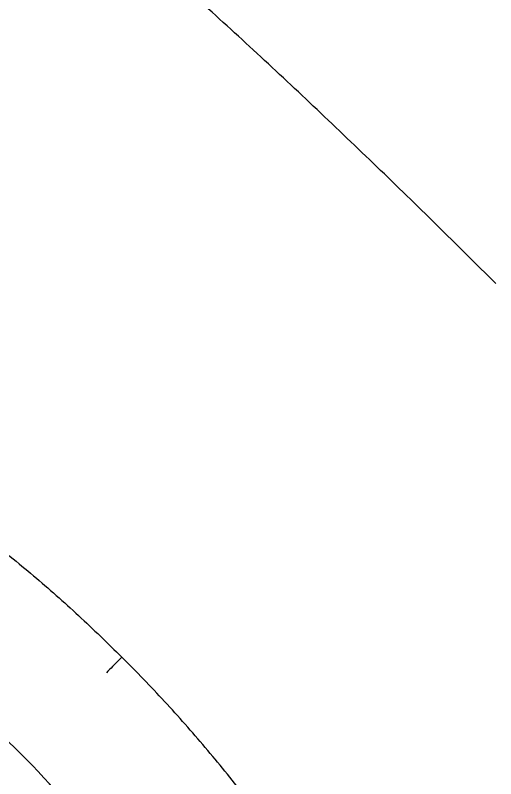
# Model space of a CAD drawing. Extents: x 400 to 501, y 484 to 634.
# Drawn here: x 467.57 to 474.68, y 563.66 to 574.96 of the extents above; entities that cross this region are included whole.
import ezdxf

# ---------------------------------------------------------------- set-up
doc = ezdxf.new("R2010")
doc.units = 0
doc.header["$MEASUREMENT"] = 0
doc.layers.add('1', color=4, linetype='Continuous')
doc.layers.add('DIM', color=3, linetype='Continuous')
doc.layers.add('GEOMETRY', color=3, linetype='Continuous', lineweight=25)

# ---------------------------------------------------------------- blocks, each defined once
blk = doc.blocks.new('2026 GRANDEE')
at = {"layer": '1'}
for centre, radius, start, end in [((9.435, -40.647), 11.052, 34.936, 55.3977), ((-9.174, -59.047), 36.354, 41.0569, 48.3275)]:
    blk.add_arc(centre, radius, start, end, dxfattribs=at)
at = {"layer": 'GEOMETRY', "ltscale": 16}
for points, knots in [([(24.258, -25.848), (23.966, -25.558), (23.383, -24.977), (22.5, -24.119), (21.615, -23.272), (20.728, -22.441), (19.839, -21.628), (18.95, -20.834), (18.06, -20.061), (17.461, -19.563), (17.162, -19.315)], [0, 0, 0, 0, 0.126666, 0.253138, 0.379233, 0.504793, 0.629693, 0.75386, 0.877276, 1, 1, 1, 1]), ([(13.004, -27.311), (13.214, -27.415), (13.634, -27.623), (14.243, -27.967), (14.838, -28.324), (15.425, -28.695), (16.057, -29.118), (16.727, -29.608), (17.42, -30.169), (18.089, -30.758), (18.513, -31.173), (18.726, -31.38)], [0, 0, 0, 0, 0.099826, 0.199393, 0.297583, 0.395009, 0.494703, 0.621199, 0.747709, 0.873931, 1, 1, 1, 1]), ([(18.726, -31.38), (18.706, -31.399), (18.662, -31.444), (18.585, -31.521), (18.527, -31.578), (18.496, -31.609)], [0, 0, 0, 0, 0.040035, 0.0911879, 0.14815, 0.14815, 0.14815, 0.14815])]:
    blk.add_open_spline(points, degree=3, knots=knots, dxfattribs=at)
at = {"layer": 'GEOMETRY'}
blk.add_open_spline([(22.855, -37.253), (22.752, -37.037), (22.547, -36.605), (22.204, -35.978), (21.847, -35.364), (21.472, -34.759), (21.039, -34.109), (20.539, -33.422), (19.964, -32.713), (19.362, -32.03), (18.938, -31.596), (18.726, -31.38)], degree=3, knots=[0, 0, 0, 0, 0.099571, 0.198831, 0.296972, 0.394904, 0.494931, 0.621506, 0.747921, 0.874044, 1, 1, 1, 1], dxfattribs=at)

msp = doc.modelspace()

# ---------------------------------------------------------------- block references
at = {"layer": 'DIM'}
msp.add_blockref('2026 GRANDEE', (450.425, 596.84), dxfattribs=at)

doc.saveas('drawing.dxf')
